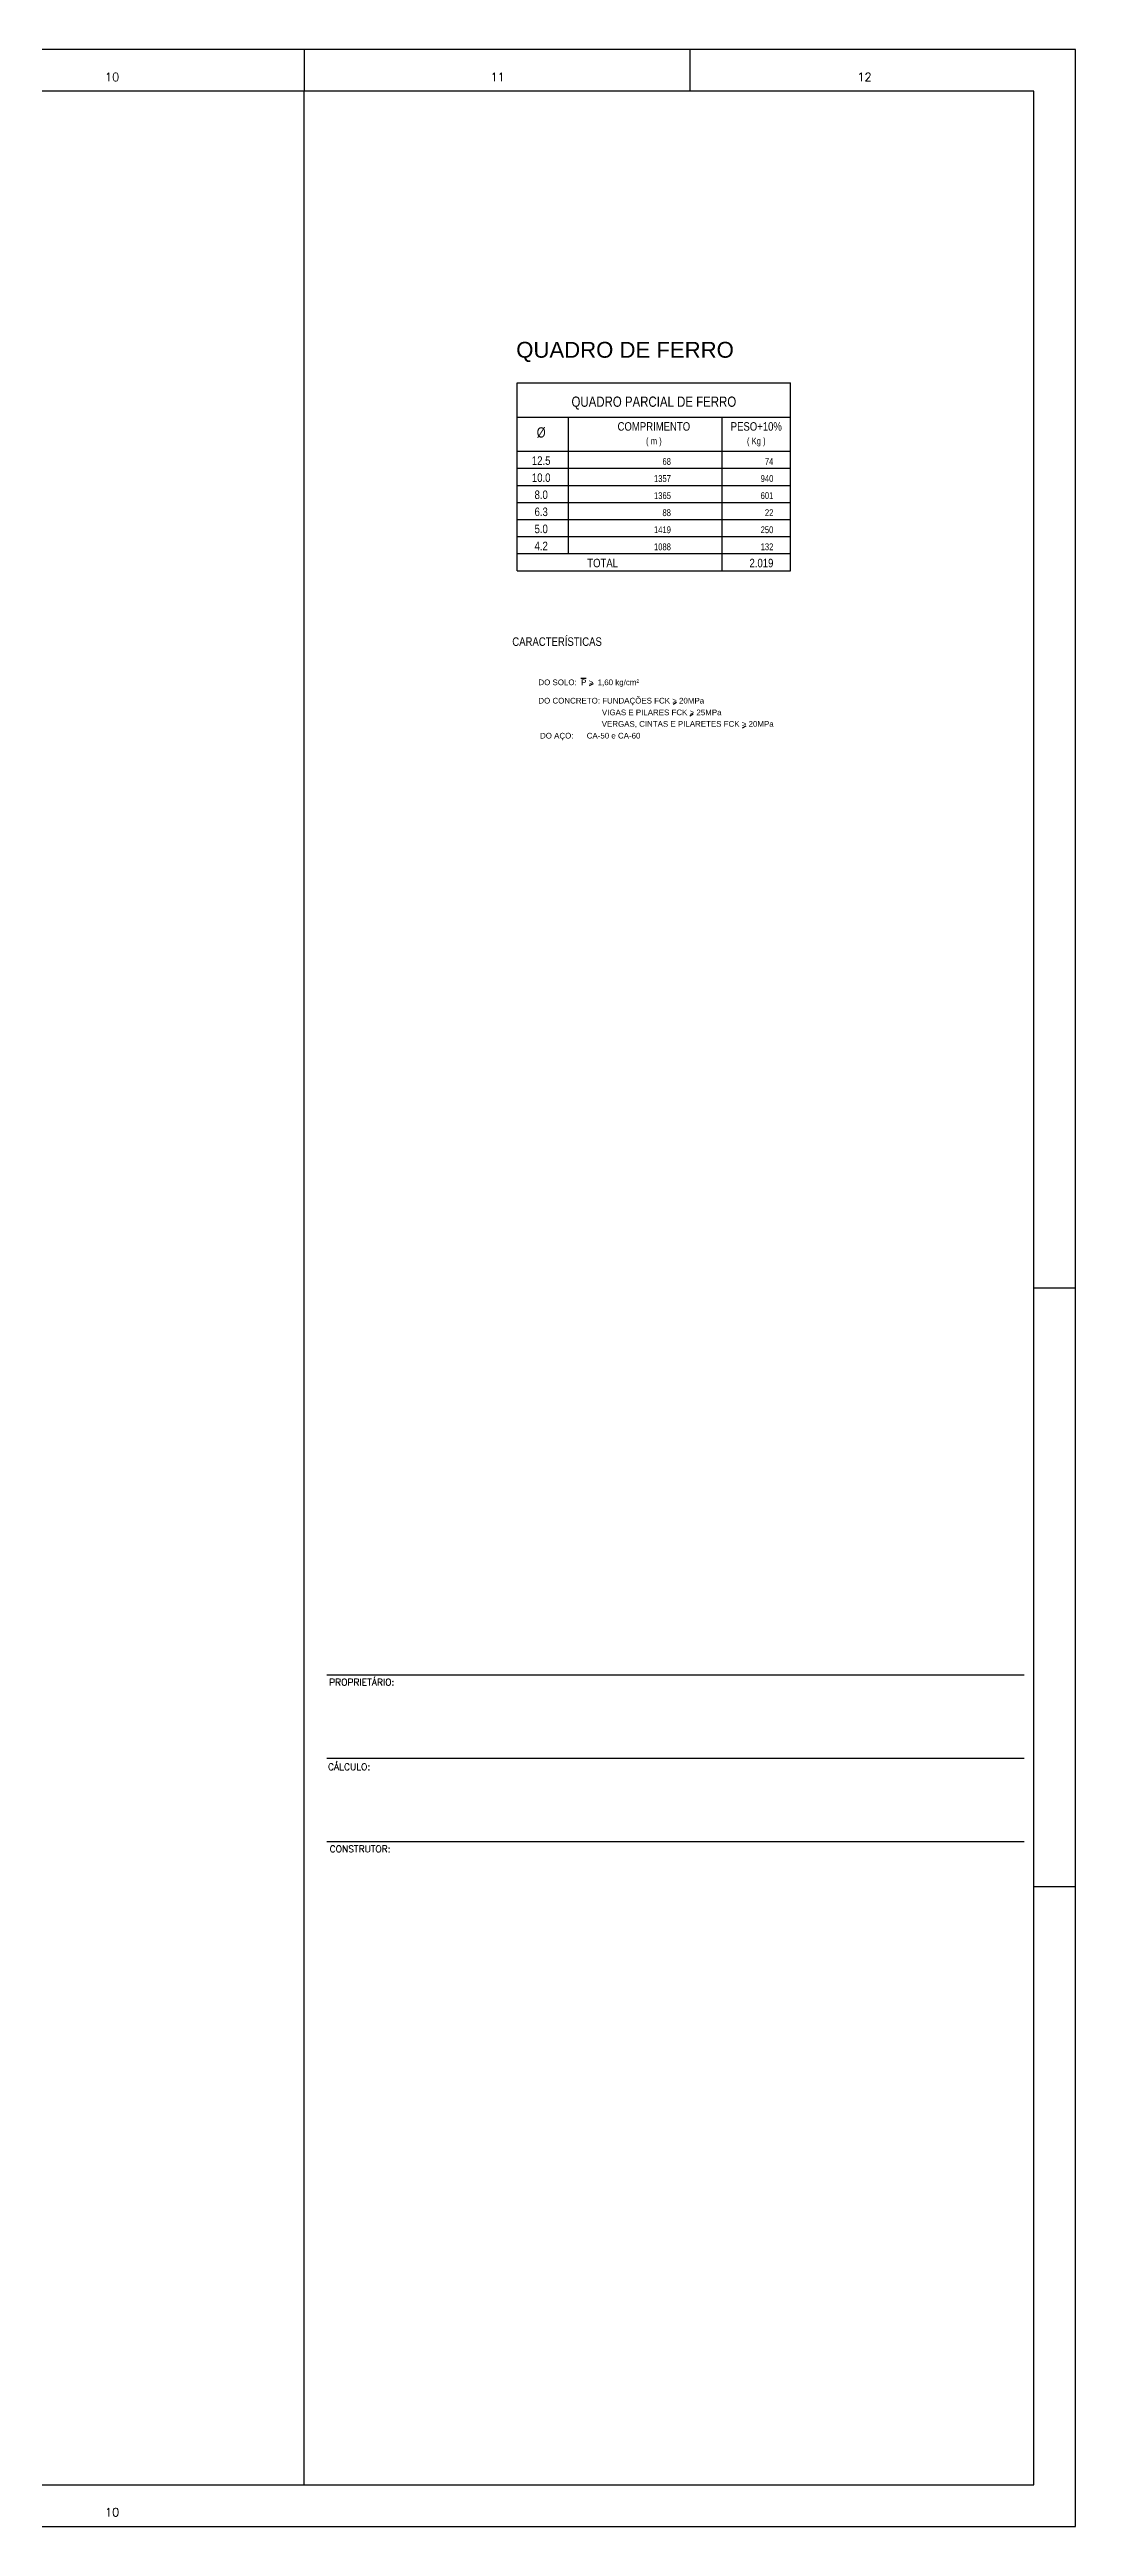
# Model space of a CAD drawing. Header units: millimetres. Extents: x 3659 to 3792, y 1361 to 1391.
# Drawn here: x 3779.73 to 3792.04, y 1360.95 to 1390.65 of the extents above; entities that cross this region are included whole.
import ezdxf
from ezdxf.enums import TextEntityAlignment as Align

# ---------------------------------------------------------------- set-up
doc = ezdxf.new("R2010")
doc.units = ezdxf.units.MM
for name, color, linetype in [('HC_TABELA', 7, 'Continuous'), ('MATRIZ', 8, 'Continuous'), ('Moldura', 2, 'Continuous'), ('PAREDE-CORTADA', 22, 'Continuous'), ('Texto 1', 2, 'Continuous')]:
    doc.layers.add(name, color=color, linetype=linetype)
doc.styles.add('maloca 1', font='romans.shx')
doc.styles.add('ROMANS', font='arial.ttf')

msp = doc.modelspace()

# ---------------------------------------------------------------- linework, layer by layer
at = {"layer": 'HC_TABELA', "color": 3}
for p, q in [((3785.34371, 1386.65132), (3788.61971, 1386.65132)), ((3785.34371, 1384.39907), (3785.34371, 1386.65132)), ((3788.61971, 1384.39907), (3788.61971, 1386.65132)), ((3785.34371, 1386.24182), (3788.61971, 1386.24182)), ((3785.95796, 1384.60382), (3785.95796, 1386.24182)), ((3787.80071, 1384.39907), (3787.80071, 1386.24182)), ((3785.34371, 1385.83232), (3788.61971, 1385.83232)), ((3785.34371, 1384.60382), (3788.61971, 1384.60382)), ((3785.34371, 1384.39907), (3788.61971, 1384.39907))]:
    msp.add_line(p, q, dxfattribs=at)
at = {"layer": 'HC_TABELA', "color": 1}
for p, q in [((3785.34371, 1385.83232), (3788.61971, 1385.83232)), ((3785.34371, 1385.62757), (3788.61971, 1385.62757)), ((3785.34371, 1385.42282), (3788.61971, 1385.42282)), ((3785.34371, 1385.21807), (3788.61971, 1385.21807)), ((3785.34371, 1385.01332), (3788.61971, 1385.01332)), ((3785.34371, 1384.80857), (3788.61971, 1384.80857)), ((3785.34371, 1384.60382), (3788.61971, 1384.60382))]:
    msp.add_line(p, q, dxfattribs=at)
at = {"layer": 'MATRIZ', "color": 2}
msp.add_line((3786.104733, 1383.110467), (3786.168673, 1383.110467), dxfattribs=at)
at = {"layer": 'Moldura', "color": 1}
for p, q in [((3782.788253, 1390.648453), (3782.788253, 1390.148453)), ((3782.788253, 1390.648453), (3782.788253, 1390.148453)), ((3782.788253, 1390.648453), (3782.788253, 1390.148453)), ((3787.413253, 1390.648453), (3787.413253, 1390.148453)), ((3782.788253, 1361.448453), (3782.788253, 1390.148453)), ((3791.538253, 1375.798453), (3792.038253, 1375.798453)), ((3783.059737, 1371.161427), (3791.423848, 1371.161427)), ((3783.059737, 1370.161427), (3791.423848, 1370.161427)), ((3783.059737, 1369.161427), (3791.423848, 1369.161427)), ((3791.538253, 1368.623453), (3792.038253, 1368.623453))]:
    msp.add_line(p, q, dxfattribs=at)
msp.add_lwpolyline([(3736.163253, 1360.948453), (3792.038253, 1360.948453), (3792.038253, 1390.648453), (3736.163253, 1390.648453)], close=True, dxfattribs=at)
at = {"layer": 'Moldura', "color": 6}
msp.add_lwpolyline([(3737.413253, 1361.448453), (3791.538253, 1361.448453), (3791.538253, 1390.148453), (3737.413253, 1390.148453)], close=True, dxfattribs=at)
at = {"layer": 'PAREDE-CORTADA', "color": 2}
msp.add_line((3786.254768, 1383.041862), (3786.207009, 1383.017264), dxfattribs=at)
at = {"layer": 'Texto 1'}
for p, q in [((3787.212045, 1382.800524), (3787.254385, 1382.824969)), ((3787.411608, 1382.660155), (3787.453416, 1382.684293)), ((3788.046036, 1382.513559), (3788.087844, 1382.537697))]:
    msp.add_line(p, q, dxfattribs=at)

# ---------------------------------------------------------------- texts
at = {"color": 4, "style": 'ROMANS'}
msp.add_text('QUADRO DE FERRO ', height=0.19, dxfattribs=at).set_placement((3785.33109, 1386.953166))
at = {"layer": 'HC_TABELA', "color": 3, "style": 'ROMANS', "width": 0.8}
for s, height, p in [('QUADRO PARCIAL DE FERRO', 0.12285, (3786.98171, 1386.36467)), ('%%C', 0.12285, (3785.63036, 1385.99612)), ('COMPRIMENTO', 0.102375, (3786.98171, 1386.07802)), ('PESO+10%%%', 0.102375, (3788.21021, 1386.07802)), ('( m )', 0.0819, (3786.98171, 1385.91422)), ('( Kg )', 0.0819, (3788.21021, 1385.91422)), ('12.5', 0.102375, (3785.63036, 1385.66852)), ('10.0', 0.102375, (3785.63036, 1385.46377)), ('8.0', 0.102375, (3785.63036, 1385.25902)), ('5.0', 0.102375, (3785.63036, 1384.84952)), ('6.3', 0.102375, (3785.63036, 1385.05427)), ('4.2', 0.102375, (3785.63036, 1384.64477)), ('TOTAL', 0.102375, (3786.36746, 1384.44002))]:
    msp.add_text(s, height=height, dxfattribs=at).set_placement(p, align=Align.CENTER)
at = {"layer": 'HC_TABELA', "color": 2, "style": 'ROMANS', "width": 0.8}
for s, p in [('1357', (3787.18646, 1385.46377)), ('68', (3787.18646, 1385.66852)), ('940', (3788.41496, 1385.46377)), ('74', (3788.41496, 1385.66852)), ('1365', (3787.18646, 1385.25902)), ('601', (3788.41496, 1385.25902)), ('1419', (3787.18646, 1384.84952)), ('88', (3787.18646, 1385.05427)), ('250', (3788.41496, 1384.84952)), ('22', (3788.41496, 1385.05427)), ('1088', (3787.18646, 1384.64477)), ('132', (3788.41496, 1384.64477))]:
    msp.add_text(s, height=0.0819, dxfattribs=at).set_placement(p, align=Align.RIGHT)
at = {"layer": 'HC_TABELA', "color": 3, "style": 'ROMANS', "width": 0.8}
for s, p in [('2.019', (3788.41496, 1384.44002)), ('CARACTERÍSTICAS', (3786.357999, 1383.497879))]:
    msp.add_text(s, height=0.102375, dxfattribs=at).set_placement(p, align=Align.RIGHT)
at = {"layer": 'Moldura', "color": 1, "style": 'maloca 1'}
for s, p in [('10', (3780.398232, 1390.269657)), ('11', (3785.023232, 1390.269657)), ('12', (3789.422972, 1390.269657)), ('10', (3780.398232, 1361.069657))]:
    msp.add_text(s, height=0.1, dxfattribs=at).set_placement(p)
at = {"layer": 'Moldura', "style": 'maloca 1'}
for s, p in [('PROPRIETÁRIO:', (3783.478483, 1371.032009)), ('CÁLCULO:', (3783.326848, 1370.0178)), ('CONSTRUTOR:', (3783.458623, 1369.032009))]:
    msp.add_text(s, height=0.08, dxfattribs=at).set_placement(p, align=Align.CENTER)
at = {"layer": 'Texto 1', "style": 'ROMANS'}
for s, p in [('DO CONCRETO: FUNDAÇÕES FCK > 20MPa', (3787.584783, 1382.806832)), ('DO SOLO:  P >  1,60 kg/cm²', (3786.804168, 1383.026817)), ('  VERGAS, CINTAS E PILARETES FCK > 20MPa', (3788.418761, 1382.528286)), ('  VIGAS E PILARES FCK > 25MPa', (3787.792875, 1382.666349)), ('DO AÇO:      CA-50 e CA-60', (3786.820728, 1382.387074))]:
    msp.add_text(s, height=0.06804, dxfattribs=at).set_placement(p, align=Align.RIGHT)

doc.saveas('drawing.dxf')
